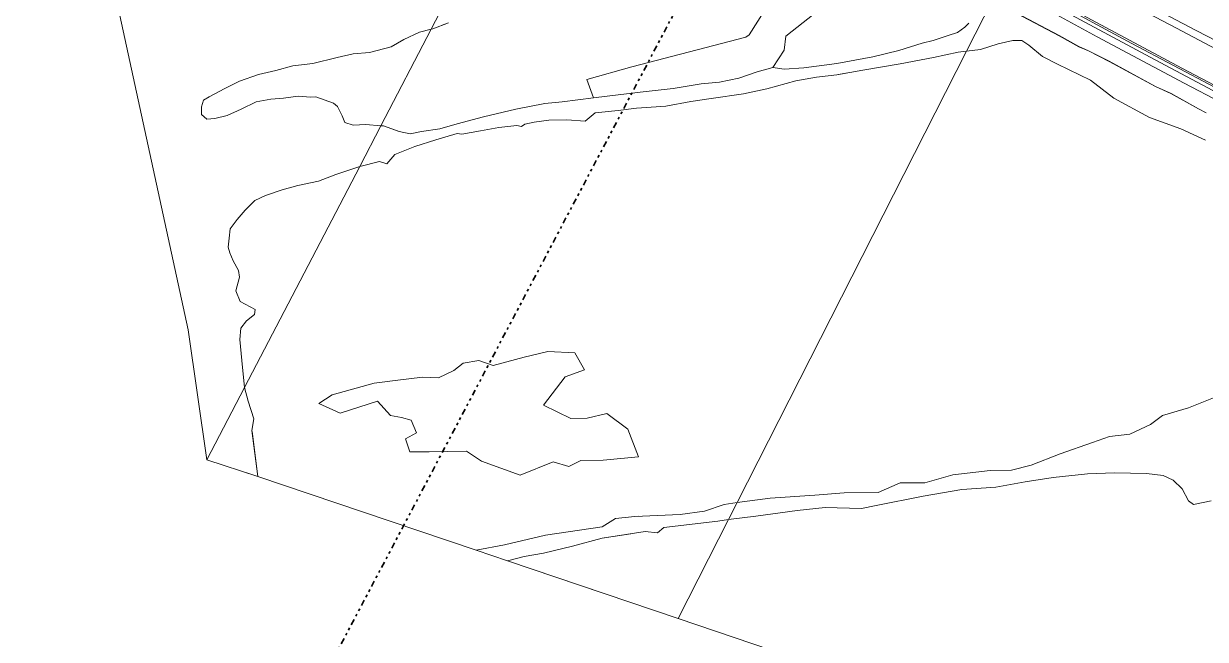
# Model space of a CAD drawing. Header units: metres. Extents: x 112942 to 118371, y 496117 to 499046.
# Drawn here: x 114179.6 to 114671.7, y 497647.4 to 497903.8 of the extents above; entities that cross this region are included whole.
import ezdxf

# ---------------------------------------------------------------- set-up
doc = ezdxf.new("R2010")
doc.units = ezdxf.units.M
doc.linetypes.add('AL-TEKENBLADGRENS', pattern=[11.5, 2.5, -1.5, 1, -1.5, 1, -1.5, 2.5])
doc.layers.add('B-WE-OG-TOPOKAART-G', color=253, linetype='Continuous', lineweight=18)
doc.layers.add('X-XX-AL-TEKENBLADGRENS-G', color=7, linetype='AL-TEKENBLADGRENS', lineweight=35)

msp = doc.modelspace()

# ---------------------------------------------------------------- linework, layer by layer
at = {"layer": 'B-WE-OG-TOPOKAART-G'}
for points in [[(114271.595, 497752.315, -1.147), (114255.927, 497722.219, -1.028), (114248.059, 497776.262, -0.9), (114205.073, 497974.31, -1.105), (114213.534, 497984.513, -1.105), (114218.623, 497991.923, -1.105), (114216.11, 498004.473, -1.105), (114208.745, 498009.446, -1.105), (114208.222, 498009.719, -1.105), (114204.979, 498009.393, -1.105), (114195.868, 498007.225, -1.105), (114182.96, 498004.417, -1.105), (114181.363, 498011.655, -0.977), (114187.183, 498013.563, -0.977), (114190.344, 498015.42, -1.007), (114191.168, 498018.245, -0.983), (114190.183, 498022.506, -0.973), (114187.465, 498029.205, -1.01), (114186.559, 498036.409, -1.017), (114184.12, 498049.401, -1.037), (114181.023, 498066.084, -1.073), (114178.744, 498074.257, -1.08)], [(114703.049, 497882.831, 6.675), (114667.757, 497900.934, 6.624), (114645.593, 497912.569, 6.653), (114623.014, 497924.416, 6.639), (114601.947, 497935.761, 6.661), (114608.451, 497945.119, 6.905), (114627.473, 497934.921, 6.894), (114650.795, 497922.694, 6.88), (114660.256, 497917.744, 6.915), (114676.642, 497909.272, 6.885)], [(114804.293, 497825.116, 6.311), (114799.417, 497814.813, 0.753), (114755.503, 497836.68, 0.84), (114727.882, 497850.868, 0.507), (114697.3, 497866.669, 0.477), (114661.83, 497885.286, 0.43), (114624.301, 497905.39, 0.56), (114588.721, 497924.827, 0.665), (114594.403, 497936.001, 6.294), (114599.095, 497933.413, 6.303), (114630.275, 497917.422, 6.26), (114659.608, 497901.954, 6.217), (114680.875, 497890.718, 6.263), (114701.375, 497879.645, 6.29), (114723.927, 497866.937, 6.35), (114757.902, 497848.417, 6.357), (114777.036, 497838.441, 6.357), (114801.808, 497826.306, 6.303), (114804.293, 497825.116, 6.311)], [(114680.875, 497890.718, 6.263), (114659.608, 497901.954, 6.217), (114630.275, 497917.422, 6.26), (114599.095, 497933.413, 6.303), (114594.403, 497936.001, 6.294), (114601.947, 497935.761, 6.661), (114623.014, 497924.416, 6.639), (114645.593, 497912.569, 6.653), (114667.757, 497900.934, 6.624)], [(114360.011, 497922.138, -1.101), (114349.271, 497901.508, -0.84), (114344.425, 497900.197, -0.84), (114337.847, 497897.136, -0.887), (114332.552, 497894.201, -0.87), (114323.612, 497891.775, -0.93), (114316.787, 497891.249, -0.91), (114310.091, 497889.763, -0.88), (114299.994, 497887.254, -0.91), (114291.709, 497886.271, -0.9), (114284.623, 497884.316, -0.883), (114277.309, 497882.574, -0.87), (114269.518, 497879.912, -0.927), (114263.378, 497876.813, -0.923), (114256.838, 497873.357, -0.89), (114254.411, 497871.951, -0.89), (114253.683, 497869.133, -0.903), (114253.691, 497866.013, -0.947), (114255.916, 497863.961, -0.947), (114259.139, 497864.257, -0.917), (114264.349, 497865.503, -0.953), (114270.089, 497868.121, -0.987), (114276.379, 497871.224, -0.98), (114282.52, 497872.305, -1.037), (114287.77, 497872.747, -1.013), (114293.949, 497873.552, -0.977), (114298.981, 497873.183, -0.947), (114301.194, 497873.344, -0.947), (114308.561, 497870.662, -0.947), (114310.212, 497869.237, -1.013), (114312.155, 497865.419, -1.033), (114313.338, 497862.679, -1.033), (114316.839, 497861.581, -1.013), (114322.086, 497861.793, -0.99), (114328.343, 497861.312, -1.024), (114319.506, 497844.339, -0.913), (114309.583, 497840.954, -0.94), (114302.31, 497838.188, -0.94), (114293.768, 497836.435, -0.94), (114287.213, 497834.558, -0.927), (114280.335, 497832.175, -0.927), (114275.778, 497830.116, -0.943), (114271.79, 497826.125, -0.963), (114268.45, 497822.217, -1.017), (114265.643, 497818.363, -1.087), (114265.175, 497814.437, -1.127), (114264.672, 497810.76, -1.15), (114265.414, 497808.399, -1.15), (114266.84, 497805.091, -1.143), (114268.998, 497801.076, -1.09), (114269.444, 497798.23, -1.057), (114267.895, 497792.482, -1.057), (114269.73, 497788.058, -1.07), (114275.956, 497784.775, -1.07), (114275.765, 497782.729, -1.07), (114272.31, 497780.103, -1.027), (114270.076, 497777.056, -1.073), (114269.6, 497772.274, -1.12), (114270.432, 497763.566, -1.15), (114271.595, 497752.315, -1.147)], [(114356.472, 497904.141, -0.853), (114349.979, 497901.7, -0.84), (114349.271, 497901.508, -0.84), (114360.011, 497922.138, -1.101)], [(114798.527, 497812.932, 0.269), (114797.296, 497810.332, 0.11), (114785.989, 497815.911, 0.093), (114762.418, 497827.638, 0.11), (114753.244, 497832.193, 0.213), (114727.736, 497845.226, 0.153), (114693.702, 497862.858, 0.15), (114662.863, 497879.048, 0.183), (114626.664, 497898.301, 0.223), (114600.66, 497912.505, 0.177), (114586.435, 497920.329, 0.189), (114587.749, 497922.914, 0.221), (114615.715, 497907.519, 0.193), (114650.767, 497888.716, 0.23), (114683.423, 497871.403, 0.297), (114718.494, 497853.189, 0.28), (114754.583, 497834.792, 0.323), (114772.038, 497825.993, 0.33), (114791.748, 497816.261, 0.25), (114798.527, 497812.932, 0.269)], [(114799.095, 497814.133, 0.376), (114798.527, 497812.932, 0.269), (114791.748, 497816.261, 0.25), (114772.038, 497825.993, 0.33), (114754.583, 497834.792, 0.323), (114718.494, 497853.189, 0.28), (114683.423, 497871.403, 0.297), (114650.767, 497888.716, 0.23), (114615.715, 497907.519, 0.193), (114587.749, 497922.914, 0.221), (114588.324, 497924.045, 0.28), (114607.061, 497913.967, 0.28), (114641.041, 497895.583, 0.187), (114675.764, 497877.249, 0.2), (114712.707, 497858.075, 0.177), (114743.785, 497841.826, 0.273), (114755.635, 497835.444, 0.343), (114776.884, 497824.952, 0.413), (114798.128, 497814.613, 0.38), (114799.095, 497814.133, 0.376)], [(114799.417, 497814.813, 0.753), (114799.095, 497814.133, 0.376), (114798.128, 497814.613, 0.38), (114776.884, 497824.952, 0.413), (114755.635, 497835.444, 0.343), (114743.785, 497841.826, 0.273), (114712.707, 497858.075, 0.177), (114675.764, 497877.249, 0.2), (114641.041, 497895.583, 0.187), (114607.061, 497913.967, 0.28), (114588.324, 497924.045, 0.28), (114588.721, 497924.827, 0.665), (114624.301, 497905.39, 0.56), (114661.83, 497885.286, 0.43), (114697.3, 497866.669, 0.477), (114727.882, 497850.868, 0.507), (114755.503, 497836.68, 0.84), (114799.417, 497814.813, 0.753)], [(114671.974, 497866.692, -0.823), (114668.786, 497868.383, -0.817), (114657.356, 497874.733, -0.853), (114650.916, 497877.655, -0.817), (114631.603, 497888.116, -0.75), (114622.963, 497892.508, -0.783), (114618.956, 497894.229, -0.757), (114610.754, 497898.864, -0.79), (114592.897, 497908.28, -0.815), (114589.272, 497910.192, -0.82), (114583.049, 497913.659, -0.801), (114586.435, 497920.329, 0.189), (114600.66, 497912.505, 0.177), (114626.664, 497898.301, 0.223), (114662.863, 497879.048, 0.183), (114693.702, 497862.858, 0.15)], [(114583, 497913.572, -1.054), (114572.214, 497892.358, -1.014), (114568.655, 497891.913, -1.047), (114558.486, 497889.654, -1.05), (114544.503, 497887.124, -1.04), (114529.002, 497884.471, -1.017), (114518.251, 497882.518, -1.023), (114509.713, 497881.453, -1.047), (114501.166, 497879.99, -1), (114489.113, 497876.622, -0.973), (114479.278, 497874.625, -1.007), (114465.835, 497872.585, -0.977), (114457.408, 497871.393, -0.937), (114446.951, 497869.409, -0.997), (114434.821, 497868.561, -1.05), (114427.118, 497867.668, -1.033), (114417.503, 497866.648, -1.02), (114413.406, 497863.239, -1.03), (114405.831, 497863.731, -1.03), (114398.285, 497863.658, -0.97), (114392.197, 497862.759, -0.94), (114388.211, 497862.005, -0.94), (114386.931, 497860.996, -1), (114384.977, 497861.38, -1), (114377.445, 497860.547, -1), (114369.817, 497859.119, -0.987), (114362.069, 497857.831, -0.96), (114360.138, 497858.051, -0.96), (114351.186, 497855.352, -0.99), (114342.45, 497852.617, -1.013), (114334.134, 497849.348, -1), (114330.86, 497845.408, -0.993), (114327.694, 497846.446, -0.94), (114327.021, 497846.273, -0.938)], [(114491.566, 497914.801, -0.84), (114481.654, 497899.118, -0.96), (114480.33, 497898.157, -0.963), (114432.812, 497885.799, -1.032), (114414.138, 497880.569, -1.032), (114416.814, 497872.878, -0.942), (114403.867, 497871.272, -1.047), (114396.623, 497870.616, -1.057), (114384.471, 497868.191, -1.053), (114371.036, 497864.975, -1.013), (114360.111, 497862.096, -1.013), (114352.937, 497860.025, -1.007), (114345.288, 497858.941, -0.977), (114340.522, 497857.894, -1.043), (114335.89, 497858.873, -1.003), (114329.408, 497861.23, -1.03), (114328.343, 497861.312, -1.024)], [(114491.566, 497914.801, -0.84), (114481.654, 497899.118, -0.96), (114480.33, 497898.157, -0.963), (114432.812, 497885.799, -1.032), (114414.138, 497880.569, -1.032), (114416.814, 497872.878, -0.942), (114403.867, 497871.272, -1.047), (114396.623, 497870.616, -1.057), (114384.471, 497868.191, -1.053), (114371.036, 497864.975, -1.013), (114360.111, 497862.096, -1.013), (114352.937, 497860.025, -1.007), (114345.288, 497858.941, -0.977), (114340.522, 497857.894, -1.043), (114335.89, 497858.873, -1.003), (114333.331, 497859.804, -1.014)], [(114436.268, 497875.256, -0.937), (114416.814, 497872.878, -0.942), (114414.138, 497880.569, -1.032), (114432.812, 497885.799, -1.032), (114480.33, 497898.157, -0.963), (114481.654, 497899.118, -0.96), (114491.566, 497914.801, -0.84), (114507.461, 497912.06, -0.84), (114508.946, 497910.31, -0.846), (114508.706, 497907.913, -0.858), (114496.951, 497898.524, -0.9), (114496.329, 497892.737, -0.993), (114491.585, 497885.589, -1.07), (114485.007, 497883.683, -1.043), (114477.372, 497881.12, -0.97), (114469.381, 497879.488, -0.977), (114461.733, 497878.72, -0.967), (114450.038, 497876.779, -0.937), (114436.268, 497875.256, -0.937)], [(114436.268, 497875.256, -0.937), (114416.814, 497872.878, -0.942), (114414.138, 497880.569, -1.032), (114432.812, 497885.799, -1.032), (114480.33, 497898.157, -0.963), (114481.654, 497899.118, -0.96), (114491.566, 497914.801, -0.84), (114507.461, 497912.06, -0.84), (114508.946, 497910.31, -0.846), (114508.706, 497907.913, -0.858), (114496.951, 497898.524, -0.9), (114496.329, 497892.737, -0.993), (114491.585, 497885.589, -1.07), (114485.007, 497883.683, -1.043), (114477.372, 497881.12, -0.97), (114469.381, 497879.488, -0.977), (114461.733, 497878.72, -0.967), (114450.038, 497876.779, -0.937), (114436.268, 497875.256, -0.937)], [(114671.668, 497855.223, -0.933), (114661.395, 497859.93, -0.957), (114648.344, 497864.676, -0.943), (114633.543, 497872.722, -0.933), (114623.837, 497880.302, -0.94), (114610.145, 497886.899, -0.963), (114603.873, 497890.135, -0.963), (114598.135, 497894.821, -1.037), (114595.196, 497896.829, -1.073), (114591.454, 497896.715, -1.037), (114585.337, 497895.38, -0.993), (114578.025, 497893.084, -0.96), (114572.214, 497892.358, -1.014), (114583, 497913.572, -1.054), (114589.224, 497910.104, -1.054), (114592.85, 497908.192, -1.054), (114610.706, 497898.776, -1.054), (114618.912, 497894.139, -1.054), (114622.921, 497892.417, -1.054), (114631.557, 497888.027, -1.054), (114650.871, 497877.565, -1.054), (114657.311, 497874.644, -1.054), (114668.738, 497868.295, -1.054), (114671.927, 497866.604, -1.054)], [(114671.927, 497866.604, -1.054), (114668.738, 497868.295, -1.054), (114657.311, 497874.644, -1.054), (114650.871, 497877.565, -1.054), (114631.557, 497888.027, -1.054), (114622.921, 497892.417, -1.054), (114618.912, 497894.139, -1.054), (114610.706, 497898.776, -1.054), (114592.85, 497908.192, -1.054), (114589.224, 497910.104, -1.054), (114583, 497913.572, -1.054), (114583.049, 497913.659, -0.801), (114589.272, 497910.192, -0.82), (114592.897, 497908.28, -0.815), (114610.754, 497898.864, -0.79), (114618.956, 497894.229, -0.757), (114622.963, 497892.508, -0.783), (114631.603, 497888.116, -0.75), (114650.916, 497877.655, -0.817), (114657.356, 497874.733, -0.853), (114668.786, 497868.383, -0.817), (114671.974, 497866.692, -0.823)], [(114524.228, 497888.364, -0.961), (114518.251, 497887.257, -0.937), (114504.488, 497885.443, -0.99), (114496.302, 497884.836, -1.027), (114491.585, 497885.589, -1.07), (114496.329, 497892.737, -0.993), (114496.951, 497898.524, -0.9), (114508.706, 497907.913, -0.858)], [(114573.098, 497904.05, -0.92), (114571.472, 497902.347, -0.997), (114568.443, 497900.174, -1.05), (114564.505, 497898.847, -1.067), (114558.256, 497896.799, -0.993), (114553.735, 497895.722, -1.067), (114543.943, 497892.593, -0.997), (114533.149, 497890.016, -0.997), (114518.251, 497887.257, -0.937), (114504.488, 497885.443, -0.99), (114496.302, 497884.836, -1.027), (114491.585, 497885.589, -1.07), (114496.329, 497892.737, -0.993), (114496.951, 497898.524, -0.9), (114508.706, 497907.913, -0.858)], [(114328.343, 497861.312, -1.024), (114349.271, 497901.508, -0.84), (114349.979, 497901.7, -0.84), (114356.472, 497904.141, -0.853)], [(114333.331, 497859.804, -1.014), (114335.89, 497858.873, -1.003), (114340.522, 497857.894, -1.043), (114345.288, 497858.941, -0.977), (114352.937, 497860.025, -1.007), (114360.111, 497862.096, -1.013), (114371.036, 497864.975, -1.013), (114384.471, 497868.191, -1.053), (114396.623, 497870.616, -1.057), (114403.867, 497871.272, -1.047), (114416.814, 497872.878, -0.942), (114436.268, 497875.256, -0.937), (114450.038, 497876.779, -0.937), (114461.733, 497878.72, -0.967), (114469.381, 497879.488, -0.977), (114477.372, 497881.12, -0.97), (114485.007, 497883.683, -1.043), (114491.585, 497885.589, -1.07), (114496.302, 497884.836, -1.027), (114504.488, 497885.443, -0.99), (114518.251, 497887.257, -0.937), (114533.149, 497890.016, -0.997), (114543.943, 497892.593, -0.997), (114553.735, 497895.722, -1.067), (114558.256, 497896.799, -0.993), (114564.505, 497898.847, -1.067), (114568.443, 497900.174, -1.05), (114571.472, 497902.347, -0.997), (114573.098, 497904.05, -0.92)], [(114353.481, 497903.017, -0.847), (114356.472, 497904.141, -0.853)], [(114356.472, 497904.141, -0.853), (114353.481, 497903.017, -0.847)], [(114349.271, 497901.508, -0.84), (114328.343, 497861.312, -1.024), (114322.086, 497861.793, -0.99), (114316.839, 497861.581, -1.013), (114313.338, 497862.679, -1.033), (114312.155, 497865.419, -1.033), (114310.212, 497869.237, -1.013), (114308.561, 497870.662, -0.947), (114301.194, 497873.344, -0.947), (114298.981, 497873.183, -0.947), (114293.949, 497873.552, -0.977), (114287.77, 497872.747, -1.013), (114282.52, 497872.305, -1.037), (114276.379, 497871.224, -0.98), (114270.089, 497868.121, -0.987), (114264.349, 497865.503, -0.953), (114259.139, 497864.257, -0.917), (114255.916, 497863.961, -0.947), (114253.691, 497866.013, -0.947), (114253.683, 497869.133, -0.903), (114254.411, 497871.951, -0.89), (114256.838, 497873.357, -0.89), (114263.378, 497876.813, -0.923), (114269.518, 497879.912, -0.927), (114277.309, 497882.574, -0.87), (114284.623, 497884.316, -0.883), (114291.709, 497886.271, -0.9), (114299.994, 497887.254, -0.91), (114310.091, 497889.763, -0.88), (114316.787, 497891.249, -0.91), (114323.612, 497891.775, -0.93), (114332.552, 497894.201, -0.87), (114337.847, 497897.136, -0.887), (114344.425, 497900.197, -0.84), (114349.271, 497901.508, -0.84)], [(114667.757, 497900.934, 6.624), (114703.049, 497882.831, 6.675)], [(114572.214, 497892.358, -1.014), (114476.637, 497704.364, -0.994), (114471.266, 497703.631, -0.983), (114463.046, 497700.779, -0.983), (114452.888, 497699.371, -1.007), (114434.052, 497698.604, -1.007), (114426.065, 497697.771, -1.007), (114420.436, 497694.273, -1.007), (114396.881, 497690.754, -1.007), (114379.835, 497686.835, -1.027), (114368.042, 497684.503, -1.097), (114320.721, 497700.538, -0.97), (114277.029, 497715.158, -1.073), (114274.672, 497734.01, -1.112)], [(114327.021, 497846.273, -0.938), (114327.694, 497846.446, -0.94), (114330.86, 497845.408, -0.993), (114334.134, 497849.348, -1), (114342.45, 497852.617, -1.013), (114351.186, 497855.352, -0.99), (114360.138, 497858.051, -0.96), (114362.069, 497857.831, -0.96), (114369.817, 497859.119, -0.987), (114377.445, 497860.547, -1), (114384.977, 497861.38, -1), (114386.931, 497860.996, -1), (114388.211, 497862.005, -0.94), (114392.197, 497862.759, -0.94), (114398.285, 497863.658, -0.97), (114405.831, 497863.731, -1.03), (114413.406, 497863.239, -1.03), (114417.503, 497866.648, -1.02), (114427.118, 497867.668, -1.033), (114434.821, 497868.561, -1.05), (114446.951, 497869.409, -0.997), (114457.408, 497871.393, -0.937), (114465.835, 497872.585, -0.977), (114479.278, 497874.625, -1.007), (114489.113, 497876.622, -0.973), (114501.166, 497879.99, -1), (114509.713, 497881.453, -1.047), (114518.251, 497882.518, -1.023), (114529.002, 497884.471, -1.017), (114544.503, 497887.124, -1.04), (114558.486, 497889.654, -1.05), (114568.655, 497891.913, -1.047), (114572.214, 497892.358, -1.014)], [(114678.541, 497749.418, -0.96), (114664.584, 497743.856, -1.007), (114653.8, 497740.645, -1.037), (114648.752, 497736.899, -1.037), (114640.234, 497732.828, -1.037), (114631.709, 497731.827, -1.09), (114624.601, 497729.448, -1.077), (114611.159, 497724.628, -1.063), (114599.183, 497719.997, -1.057), (114590.939, 497717.924, -1.077), (114582.057, 497717.731, -1.033), (114566.521, 497715.939, -0.947), (114554.806, 497712.652, -0.947), (114544.527, 497712.587, -0.947), (114535.474, 497708.496, -0.947), (114521.193, 497708.413, -1.013), (114509.028, 497707.471, -1.003), (114490.376, 497706.239, -1.023), (114476.637, 497704.364, -0.994), (114572.214, 497892.358, -1.014), (114578.025, 497893.084, -0.96), (114585.337, 497895.38, -0.993), (114591.454, 497896.715, -1.037), (114595.196, 497896.829, -1.073), (114598.135, 497894.821, -1.037), (114603.873, 497890.135, -0.963), (114610.145, 497886.899, -0.963), (114623.837, 497880.302, -0.94), (114633.543, 497872.722, -0.933), (114648.344, 497864.676, -0.943), (114661.395, 497859.93, -0.957), (114671.668, 497855.223, -0.933)], [(114521.803, 497883.163, -1.021), (114518.251, 497882.518, -1.023), (114509.713, 497881.453, -1.047), (114501.166, 497879.99, -1), (114489.113, 497876.622, -0.973), (114479.278, 497874.625, -1.007), (114465.835, 497872.585, -0.977), (114457.408, 497871.393, -0.937), (114446.951, 497869.409, -0.997), (114434.821, 497868.561, -1.05), (114427.118, 497867.668, -1.033), (114417.503, 497866.648, -1.02), (114413.406, 497863.239, -1.03), (114405.831, 497863.731, -1.03), (114398.285, 497863.658, -0.97), (114392.197, 497862.759, -0.94), (114388.211, 497862.005, -0.94), (114386.931, 497860.996, -1), (114384.977, 497861.38, -1), (114377.445, 497860.547, -1), (114369.817, 497859.119, -0.987), (114362.069, 497857.831, -0.96), (114360.138, 497858.051, -0.96), (114351.186, 497855.352, -0.99), (114342.45, 497852.617, -1.013), (114334.134, 497849.348, -1), (114330.86, 497845.408, -0.993), (114327.694, 497846.446, -0.94), (114319.582, 497844.365, -0.913), (114319.506, 497844.339, -0.913), (114328.343, 497861.312, -1.024), (114329.408, 497861.23, -1.03), (114335.89, 497858.873, -1.003), (114340.522, 497857.894, -1.043), (114345.288, 497858.941, -0.977), (114352.937, 497860.025, -1.007), (114360.111, 497862.096, -1.013), (114371.036, 497864.975, -1.013), (114384.471, 497868.191, -1.053), (114396.623, 497870.616, -1.057), (114403.867, 497871.272, -1.047), (114416.814, 497872.878, -0.942), (114436.268, 497875.256, -0.937), (114450.038, 497876.779, -0.937), (114461.733, 497878.72, -0.967), (114469.381, 497879.488, -0.977), (114477.372, 497881.12, -0.97), (114485.007, 497883.683, -1.043), (114491.585, 497885.589, -1.07), (114496.302, 497884.836, -1.027), (114504.488, 497885.443, -0.99), (114518.251, 497887.257, -0.937), (114524.228, 497888.364, -0.961)], [(114435.774, 497698.674, -1.007), (114434.052, 497698.604, -1.007), (114426.065, 497697.771, -1.007), (114420.436, 497694.273, -1.007), (114396.881, 497690.754, -1.007), (114379.835, 497686.835, -1.027), (114368.042, 497684.503, -1.097), (114320.721, 497700.538, -0.97), (114277.029, 497715.158, -1.073), (114274.63, 497734.344, -1.113), (114275.452, 497739.274, -1.127), (114273.117, 497746.608, -1.137), (114271.595, 497752.315, -1.147), (114319.506, 497844.339, -0.913), (114319.582, 497844.365, -0.913), (114327.694, 497846.446, -0.94), (114330.86, 497845.408, -0.993), (114334.134, 497849.348, -1), (114342.45, 497852.617, -1.013), (114351.186, 497855.352, -0.99), (114360.138, 497858.051, -0.96), (114362.069, 497857.831, -0.96), (114369.817, 497859.119, -0.987), (114377.445, 497860.547, -1), (114384.977, 497861.38, -1), (114386.931, 497860.996, -1), (114388.211, 497862.005, -0.94), (114392.197, 497862.759, -0.94), (114398.285, 497863.658, -0.97), (114405.831, 497863.731, -1.03), (114413.406, 497863.239, -1.03), (114417.503, 497866.648, -1.02), (114427.118, 497867.668, -1.033), (114434.821, 497868.561, -1.05), (114446.951, 497869.409, -0.997), (114457.408, 497871.393, -0.937), (114465.835, 497872.585, -0.977), (114479.278, 497874.625, -1.007), (114489.113, 497876.622, -0.973), (114501.166, 497879.99, -1), (114509.713, 497881.453, -1.047), (114518.251, 497882.518, -1.023), (114521.803, 497883.163, -1.021)], [(114319.506, 497844.339, -0.913), (114271.595, 497752.315, -1.147), (114270.432, 497763.566, -1.15), (114269.6, 497772.274, -1.12), (114270.076, 497777.056, -1.073), (114272.31, 497780.103, -1.027), (114275.765, 497782.729, -1.07), (114275.956, 497784.775, -1.07), (114269.73, 497788.058, -1.07), (114267.895, 497792.482, -1.057), (114269.444, 497798.23, -1.057), (114268.998, 497801.076, -1.09), (114266.84, 497805.091, -1.143), (114265.414, 497808.399, -1.15), (114264.672, 497810.76, -1.15), (114265.175, 497814.437, -1.127), (114265.643, 497818.363, -1.087), (114268.45, 497822.217, -1.017), (114271.79, 497826.125, -0.963), (114275.778, 497830.116, -0.943), (114280.335, 497832.175, -0.927), (114287.213, 497834.558, -0.927), (114293.768, 497836.435, -0.94), (114302.31, 497838.188, -0.94), (114309.583, 497840.954, -0.94), (114319.506, 497844.339, -0.913)], [(114336.908, 497739.742, -0.917), (114340.982, 497738.717, -1.057), (114343.108, 497733.371, -1.057), (114338.652, 497730.946, -1.057), (114340.35, 497725.557, -1.113), (114348.388, 497725.448, -1.113), (114363.961, 497725.762, -1.113), (114370.177, 497721.667, -1.113), (114386.338, 497715.763, -1.113), (114400.133, 497721.395, -1.113), (114406.558, 497719.398, -1.137), (114411.537, 497721.886, -1.093), (114420.827, 497722.017, -1.1), (114435.572, 497723.373, -1.147), (114431.103, 497734.892, -1.127), (114422.394, 497741.446, -1.123), (114414.186, 497739.49, -1.07), (114407.494, 497739.414, -1.087), (114396.042, 497744.998, -1.05), (114405.085, 497756.753, -0.993), (114413.103, 497759.59, -0.997), (114409.163, 497766.758, -1.023), (114397.895, 497767.276, -1.017), (114388.054, 497764.931, -1.02), (114375.153, 497761.41, -1.02), (114369.138, 497763.571, -0.987), (114362.601, 497762.401, -0.927), (114358.723, 497759.434, -0.927), (114352.388, 497756.296, -0.943), (114345.638, 497756.646, -0.823), (114335.411, 497755.352, -0.893), (114325.532, 497754.031, -0.893), (114308.071, 497749.172, -0.893), (114302.48, 497745.583, -0.893), (114311.382, 497741.632, -0.893), (114326.916, 497746.581, -0.917), (114332.278, 497740.589, -0.917), (114336.908, 497739.742, -0.917)], [(114409.163, 497766.758, -1.023), (114413.103, 497759.59, -0.997), (114405.085, 497756.753, -0.993), (114396.042, 497744.998, -1.05), (114407.494, 497739.414, -1.087), (114414.186, 497739.49, -1.07), (114422.394, 497741.446, -1.123), (114431.103, 497734.892, -1.127), (114435.572, 497723.373, -1.147), (114420.827, 497722.017, -1.1), (114411.537, 497721.886, -1.093), (114406.558, 497719.398, -1.137), (114400.133, 497721.395, -1.113), (114386.338, 497715.763, -1.113), (114370.177, 497721.667, -1.113), (114363.961, 497725.762, -1.113), (114348.388, 497725.448, -1.113), (114340.35, 497725.557, -1.113), (114338.652, 497730.946, -1.057), (114343.108, 497733.371, -1.057), (114340.982, 497738.717, -1.057), (114336.908, 497739.742, -0.917), (114332.278, 497740.589, -0.917), (114326.916, 497746.581, -0.917), (114311.382, 497741.632, -0.893), (114302.48, 497745.583, -0.893), (114308.071, 497749.172, -0.893), (114325.532, 497754.031, -0.893), (114335.411, 497755.352, -0.893), (114345.638, 497756.646, -0.823), (114352.388, 497756.296, -0.943), (114358.723, 497759.434, -0.927), (114362.601, 497762.401, -0.927), (114369.138, 497763.571, -0.987), (114375.153, 497761.41, -1.02), (114388.054, 497764.931, -1.02), (114397.895, 497767.276, -1.017), (114409.163, 497766.758, -1.023)], [(114336.908, 497739.742, -0.917), (114340.982, 497738.717, -1.057), (114343.108, 497733.371, -1.057), (114338.652, 497730.946, -1.057), (114340.35, 497725.557, -1.113), (114348.388, 497725.448, -1.113), (114363.961, 497725.762, -1.113), (114370.177, 497721.667, -1.113), (114386.338, 497715.763, -1.113), (114400.133, 497721.395, -1.113), (114406.558, 497719.398, -1.137), (114411.537, 497721.886, -1.093), (114420.827, 497722.017, -1.1), (114435.572, 497723.373, -1.147), (114431.103, 497734.892, -1.127), (114422.394, 497741.446, -1.123), (114414.186, 497739.49, -1.07), (114407.494, 497739.414, -1.087), (114396.042, 497744.998, -1.05), (114405.085, 497756.753, -0.993), (114413.103, 497759.59, -0.997), (114409.163, 497766.758, -1.023), (114397.895, 497767.276, -1.017), (114388.054, 497764.931, -1.02), (114375.153, 497761.41, -1.02), (114369.138, 497763.571, -0.987), (114362.601, 497762.401, -0.927), (114358.723, 497759.434, -0.927), (114352.388, 497756.296, -0.943), (114345.638, 497756.646, -0.823), (114335.411, 497755.352, -0.893), (114325.532, 497754.031, -0.893), (114308.071, 497749.172, -0.893), (114302.48, 497745.583, -0.893), (114311.382, 497741.632, -0.893), (114326.916, 497746.581, -0.917), (114332.278, 497740.589, -0.917), (114336.908, 497739.742, -0.917)], [(114409.163, 497766.758, -1.023), (114413.103, 497759.59, -0.997), (114405.085, 497756.753, -0.993), (114396.042, 497744.998, -1.05), (114407.494, 497739.414, -1.087), (114414.186, 497739.49, -1.07), (114422.394, 497741.446, -1.123), (114431.103, 497734.892, -1.127), (114435.572, 497723.373, -1.147), (114420.827, 497722.017, -1.1), (114411.537, 497721.886, -1.093), (114406.558, 497719.398, -1.137), (114400.133, 497721.395, -1.113), (114386.338, 497715.763, -1.113), (114370.177, 497721.667, -1.113), (114363.961, 497725.762, -1.113), (114348.388, 497725.448, -1.113), (114340.35, 497725.557, -1.113), (114338.652, 497730.946, -1.057), (114343.108, 497733.371, -1.057), (114340.982, 497738.717, -1.057), (114336.908, 497739.742, -0.917), (114332.278, 497740.589, -0.917), (114326.916, 497746.581, -0.917), (114311.382, 497741.632, -0.893), (114302.48, 497745.583, -0.893), (114308.071, 497749.172, -0.893), (114325.532, 497754.031, -0.893), (114335.411, 497755.352, -0.893), (114345.638, 497756.646, -0.823), (114352.388, 497756.296, -0.943), (114358.723, 497759.434, -0.927), (114362.601, 497762.401, -0.927), (114369.138, 497763.571, -0.987), (114375.153, 497761.41, -1.02), (114388.054, 497764.931, -1.02), (114397.895, 497767.276, -1.017), (114409.163, 497766.758, -1.023)], [(114271.595, 497752.315, -1.147), (114273.117, 497746.608, -1.137), (114275.452, 497739.274, -1.127), (114274.63, 497734.344, -1.113), (114277.029, 497715.158, -1.073), (114255.927, 497722.219, -1.028), (114271.595, 497752.315, -1.147)], [(114674.118, 497705.037, -0.977), (114666.777, 497703.579, -1.01), (114664.638, 497705.079, -0.973), (114661.973, 497710.09, -0.943), (114658.275, 497713.706, -0.91), (114654.079, 497715.696, -0.97), (114647.093, 497716.532, -0.963), (114633.872, 497716.698, -0.963), (114622.51, 497716.298, -0.967), (114608.245, 497714.806, -1.007), (114596.681, 497712.949, -1.03), (114584.35, 497710.801, -1.047), (114570.2, 497709.847, -1.047), (114554.132, 497707.05, -1.057), (114534.536, 497703.149, -1.03), (114528.495, 497701.854, -1.053), (114513.288, 497702.252, -1.06), (114501.615, 497701.116, -1.073), (114484.525, 497698.773, -1.06), (114473.022, 497697.255, -1.06), (114476.637, 497704.364, -0.994), (114490.376, 497706.239, -1.023), (114509.028, 497707.471, -1.003), (114521.193, 497708.413, -1.013), (114535.474, 497708.496, -0.947), (114544.527, 497712.587, -0.947), (114554.806, 497712.652, -0.947), (114566.521, 497715.939, -0.947), (114582.057, 497717.731, -1.033), (114590.939, 497717.924, -1.077), (114599.183, 497719.997, -1.057), (114611.159, 497724.628, -1.063), (114624.601, 497729.448, -1.077), (114631.709, 497731.827, -1.09), (114640.234, 497732.828, -1.037), (114648.752, 497736.899, -1.037), (114653.8, 497740.645, -1.037), (114664.584, 497743.856, -1.007), (114678.541, 497749.418, -0.96)], [(114274.672, 497734.01, -1.112), (114277.029, 497715.158, -1.073), (114267.386, 497718.385, -1.052)], [(114608.371, 497603.067, -1.057), (114452.065, 497656.032, -1.061), (114473.022, 497697.255, -1.06), (114484.525, 497698.773, -1.06), (114501.615, 497701.116, -1.073), (114513.288, 497702.252, -1.06), (114528.495, 497701.854, -1.053), (114534.536, 497703.149, -1.03), (114554.132, 497707.05, -1.057), (114570.2, 497709.847, -1.047), (114584.35, 497710.801, -1.047), (114596.681, 497712.949, -1.03), (114608.245, 497714.806, -1.007), (114622.51, 497716.298, -0.967), (114633.872, 497716.698, -0.963), (114647.093, 497716.532, -0.963), (114654.079, 497715.696, -0.97), (114658.275, 497713.706, -0.91), (114661.973, 497710.09, -0.943), (114664.638, 497705.079, -0.973), (114666.777, 497703.579, -1.01), (114674.118, 497705.037, -0.977)], [(114476.637, 497704.364, -0.994), (114473.022, 497697.255, -1.06), (114468.691, 497696.683, -1.06), (114446.138, 497693.949, -1.087), (114443.551, 497691.775, -1.087), (114438.404, 497692.359, -1.087), (114420.478, 497689.535, -1.093), (114408.095, 497686.18, -1.063), (114396.028, 497683.278, -1.083), (114387.99, 497681.93, -1.077), (114381.124, 497680.071, -1.063), (114368.042, 497684.503, -1.097), (114379.835, 497686.835, -1.027), (114396.881, 497690.754, -1.007), (114420.436, 497694.273, -1.007), (114426.065, 497697.771, -1.007), (114434.052, 497698.604, -1.007), (114452.888, 497699.371, -1.007), (114463.046, 497700.779, -0.983), (114471.266, 497703.631, -0.983), (114476.637, 497704.364, -0.994)], [(114432.387, 497691.411, -1.089), (114420.478, 497689.535, -1.093), (114408.095, 497686.18, -1.063), (114396.028, 497683.278, -1.083), (114387.99, 497681.93, -1.077), (114381.124, 497680.071, -1.063), (114368.042, 497684.503, -1.097), (114379.835, 497686.835, -1.027), (114396.881, 497690.754, -1.007), (114420.436, 497694.273, -1.007), (114426.065, 497697.771, -1.007), (114434.052, 497698.604, -1.007), (114435.774, 497698.674, -1.007)], [(114473.022, 497697.255, -1.06), (114452.065, 497656.032, -1.061), (114381.124, 497680.071, -1.063), (114387.99, 497681.93, -1.077), (114396.028, 497683.278, -1.083), (114408.095, 497686.18, -1.063), (114420.478, 497689.535, -1.093), (114438.404, 497692.359, -1.087), (114443.551, 497691.775, -1.087), (114446.138, 497693.949, -1.087), (114468.691, 497696.683, -1.06), (114473.022, 497697.255, -1.06)], [(114420.826, 497666.618, -1.062), (114381.124, 497680.071, -1.063), (114387.99, 497681.93, -1.077), (114396.028, 497683.278, -1.083), (114408.095, 497686.18, -1.063), (114420.478, 497689.535, -1.093), (114432.387, 497691.411, -1.089)]]:
    msp.add_polyline3d(points, dxfattribs=at)
at = {"layer": 'X-XX-AL-TEKENBLADGRENS-G'}
msp.add_line((114303.426, 497629.639), (114647.076, 498280.787), dxfattribs=at)
at = {"layer": 'X-XX-AL-TEKENBLADGRENS-G', "flags": 128}
msp.add_lwpolyline([(114303.426, 497629.639), (114647.076, 498280.787)], dxfattribs=at)

doc.saveas('drawing.dxf')
